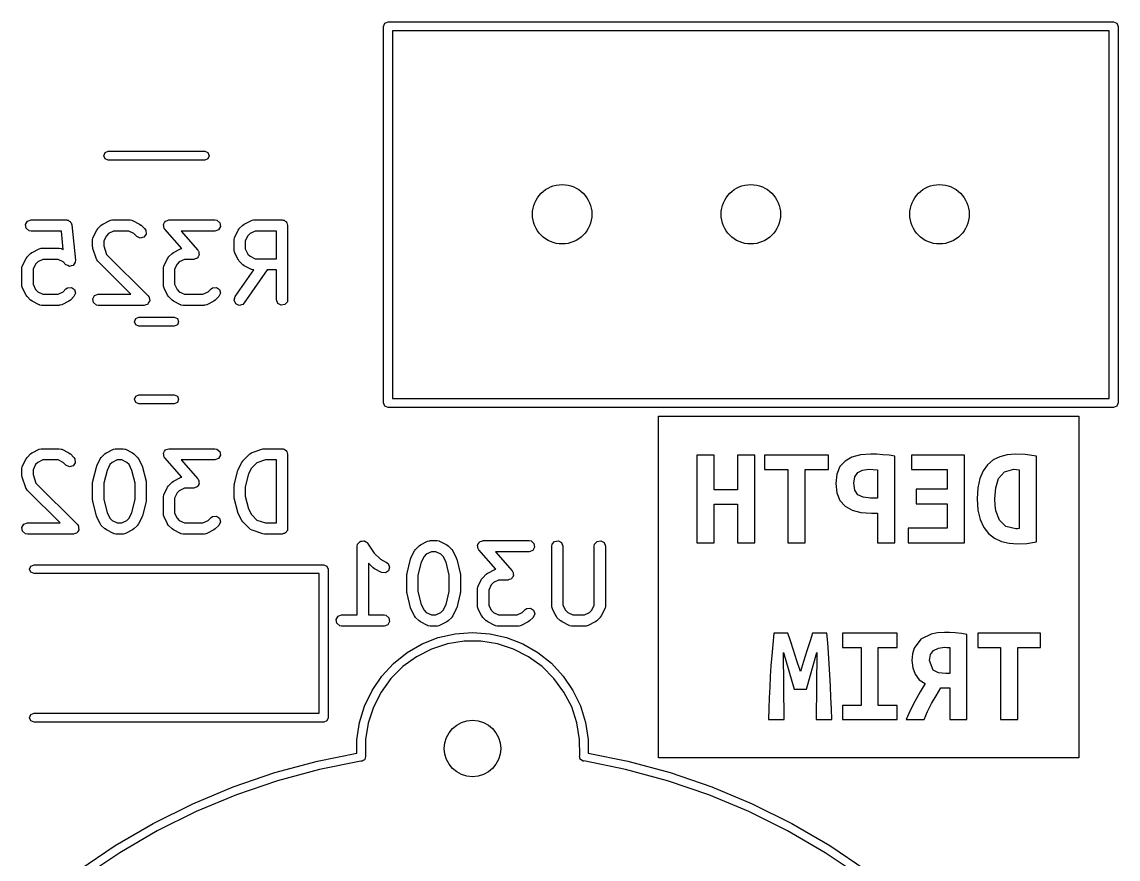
# Model space of a CAD drawing. Extents: x 109 to 192, y -153 to -42.
# Drawn here: x 156.24 to 171, y -104 to -92.72 of the extents above; entities that cross this region are included whole.
import ezdxf

# ---------------------------------------------------------------- set-up
doc = ezdxf.new("R2010")
doc.units = 0
doc.layers.add('BLACK', color=7, linetype='CONTINUOUS')

msp = doc.modelspace()

# ---------------------------------------------------------------- linework, layer by layer
at = {"layer": 'BLACK', "linetype": 'CONTINUOUS'}
for p, q in [((161.108, -92.783), (161.126, -92.7406)), ((161.108, -97.853), (161.108, -92.783)), ((161.126, -92.7406), (161.168, -92.723)), ((161.168, -92.723), (170.938, -92.723)), ((170.938, -92.723), (170.98, -92.7406)), ((170.98, -92.7406), (170.998, -92.783)), ((170.998, -92.783), (170.998, -97.853)), ((161.228, -92.843), (161.228, -97.793)), ((170.878, -92.843), (161.228, -92.843)), ((170.878, -97.793), (170.878, -92.843)), ((157.342, -94.524), (157.36, -94.4816)), ((157.36, -94.5664), (157.342, -94.524)), ((157.36, -94.4816), (157.402, -94.464)), ((157.402, -94.584), (157.36, -94.5664)), ((157.402, -94.464), (158.702, -94.464)), ((158.702, -94.584), (157.402, -94.584)), ((158.702, -94.464), (158.744, -94.4816)), ((158.744, -94.5664), (158.702, -94.584)), ((158.744, -94.4816), (158.762, -94.524)), ((158.762, -94.524), (158.744, -94.5664)), ((156.288, -95.4514), (156.313, -95.4069)), ((156.297, -95.5019), (156.288, -95.4514)), ((156.313, -95.4069), (156.362, -95.3894)), ((156.362, -95.3894), (156.838, -95.3894)), ((156.838, -95.3894), (156.842, -95.3901)), ((156.842, -95.3901), (156.843, -95.3896)), ((156.843, -95.3896), (156.846, -95.3909)), ((156.846, -95.3909), (156.863, -95.3939)), ((156.863, -95.3939), (156.876, -95.4041)), ((156.876, -95.4041), (156.89, -95.4107)), ((156.89, -95.4107), (156.895, -95.4201)), ((156.895, -95.4201), (156.903, -95.4269)), ((156.903, -95.4269), (156.905, -95.4426)), ((156.905, -95.4426), (156.912, -95.4569)), ((156.912, -95.4569), (156.96, -95.9331)), ((157.261, -95.5066), (157.308, -95.459)), ((157.308, -95.459), (157.327, -95.4461)), ((157.327, -95.4461), (157.328, -95.4449)), ((157.328, -95.4449), (157.423, -95.3973)), ((157.423, -95.3973), (157.448, -95.3899)), ((157.448, -95.3899), (157.453, -95.3909)), ((157.453, -95.3909), (157.457, -95.3894)), ((157.457, -95.3894), (157.695, -95.3894)), ((157.695, -95.3894), (157.721, -95.3939)), ((157.721, -95.3939), (157.724, -95.3968)), ((157.724, -95.3968), (157.728, -95.3973)), ((157.728, -95.3973), (157.824, -95.4449)), ((157.824, -95.4449), (157.842, -95.4583)), ((157.842, -95.4583), (157.843, -95.459)), ((157.843, -95.459), (157.891, -95.5066)), ((158.145, -95.4514), (158.148, -95.4462)), ((158.148, -95.4713), (158.145, -95.4514)), ((158.148, -95.4402), (158.16, -95.4244)), ((158.148, -95.4462), (158.148, -95.4402)), ((158.149, -95.4915), (158.148, -95.4713)), ((158.16, -95.4244), (158.17, -95.4069)), ((158.17, -95.4069), (158.176, -95.4049)), ((158.176, -95.4049), (158.18, -95.4002)), ((158.18, -95.4002), (158.2, -95.3963)), ((158.2, -95.3963), (158.219, -95.3894)), ((158.219, -95.3894), (158.838, -95.3894)), ((158.838, -95.3894), (158.863, -95.3939)), ((158.863, -95.3939), (158.903, -95.4269)), ((158.912, -95.4774), (158.886, -95.5218)), ((158.903, -95.4269), (158.912, -95.4774)), ((159.166, -95.5066), (159.213, -95.459)), ((159.213, -95.459), (159.232, -95.4461)), ((159.232, -95.4461), (159.233, -95.4449)), ((159.233, -95.4449), (159.328, -95.3973)), ((159.328, -95.3973), (159.353, -95.3899)), ((159.353, -95.3899), (159.357, -95.3909)), ((159.357, -95.3909), (159.362, -95.3894)), ((159.362, -95.3894), (159.742, -95.3894)), ((159.742, -95.3894), (159.752, -95.3911)), ((159.752, -95.3911), (159.755, -95.3905)), ((159.755, -95.3905), (159.758, -95.3922)), ((159.758, -95.3922), (159.768, -95.3939)), ((159.768, -95.3939), (159.783, -95.4064)), ((159.783, -95.4064), (159.8, -95.4162)), ((159.8, -95.4162), (159.802, -95.4225)), ((159.802, -95.4225), (159.807, -95.4269)), ((159.807, -95.4269), (159.811, -95.4461)), ((159.811, -95.4461), (159.817, -95.4644)), ((159.817, -95.4644), (159.817, -96.4644)), ((156.336, -95.5349), (156.297, -95.5019)), ((156.362, -95.5394), (156.336, -95.5349)), ((156.77, -95.5394), (156.362, -95.5394)), ((156.795, -95.7876), (156.77, -95.5394)), ((157.191, -95.6549), (157.196, -95.6292)), ((157.196, -95.6292), (157.199, -95.6258)), ((157.199, -95.6213), (157.247, -95.5261)), ((157.199, -95.6258), (157.199, -95.6213)), ((157.247, -95.5261), (157.26, -95.5081)), ((157.26, -95.5081), (157.261, -95.5066)), ((157.376, -95.604), (157.341, -95.6726)), ((157.406, -95.5736), (157.376, -95.604)), ((157.474, -95.5394), (157.406, -95.5736)), ((157.677, -95.5394), (157.474, -95.5394)), ((157.746, -95.5736), (157.677, -95.5394)), ((157.785, -95.6127), (157.746, -95.5736)), ((157.831, -95.6343), (157.785, -95.6127)), ((157.881, -95.6211), (157.831, -95.6343)), ((157.91, -95.579), (157.881, -95.6211)), ((157.891, -95.5066), (157.906, -95.5279)), ((157.906, -95.5279), (157.91, -95.579)), ((158.153, -95.4988), (158.149, -95.4915)), ((158.154, -95.5019), (158.153, -95.4988)), ((158.156, -95.5041), (158.154, -95.5019)), ((158.162, -95.5138), (158.156, -95.5041)), ((158.39, -95.774), (158.162, -95.5138)), ((158.838, -95.5394), (158.384, -95.5394)), ((158.384, -95.5394), (158.608, -95.7959)), ((158.886, -95.5218), (158.838, -95.5394)), ((159.096, -95.6549), (159.101, -95.6292)), ((159.101, -95.6292), (159.103, -95.6258)), ((159.103, -95.6258), (159.104, -95.6213)), ((159.104, -95.6213), (159.152, -95.5261)), ((159.152, -95.5261), (159.165, -95.5081)), ((159.165, -95.5081), (159.166, -95.5066)), ((159.28, -95.604), (159.246, -95.6726)), ((159.311, -95.5736), (159.28, -95.604)), ((159.379, -95.5394), (159.311, -95.5736)), ((159.667, -95.5394), (159.379, -95.5394)), ((159.667, -95.9132), (159.667, -95.5394)), ((156.376, -95.8259), (156.471, -95.7783)), ((156.471, -95.7783), (156.496, -95.7708)), ((156.496, -95.7708), (156.5, -95.7719)), ((156.5, -95.7719), (156.504, -95.7703)), ((156.504, -95.7703), (156.742, -95.7703)), ((156.742, -95.7703), (156.768, -95.7749)), ((156.768, -95.7749), (156.772, -95.7777)), ((156.772, -95.7777), (156.776, -95.7783)), ((156.776, -95.7783), (156.795, -95.7876)), ((157.191, -95.7501), (157.191, -95.6549)), ((157.192, -95.7516), (157.191, -95.7501)), ((157.195, -95.7738), (157.192, -95.7516)), ((157.243, -95.9167), (157.195, -95.7738)), ((157.341, -95.6726), (157.341, -95.7379)), ((157.341, -95.7379), (157.379, -95.8524)), ((158.28, -95.8259), (158.376, -95.7783)), ((158.376, -95.7783), (158.39, -95.774)), ((159.096, -95.7977), (159.096, -95.6549)), ((159.246, -95.6726), (159.246, -95.78)), ((159.246, -95.78), (159.28, -95.8485)), ((156.247, -96.0023), (156.294, -95.907)), ((156.294, -95.907), (156.308, -95.889)), ((156.308, -95.8875), (156.356, -95.8399)), ((156.308, -95.889), (156.308, -95.8875)), ((156.356, -95.8399), (156.374, -95.8271)), ((156.374, -95.8271), (156.376, -95.8259)), ((156.522, -95.9203), (156.454, -95.9546)), ((156.725, -95.9203), (156.522, -95.9203)), ((156.793, -95.9546), (156.725, -95.9203)), ((156.96, -95.9331), (156.958, -95.9591)), ((157.246, -95.9202), (157.243, -95.9167)), ((157.246, -95.9246), (157.246, -95.9202)), ((157.261, -95.946), (157.246, -95.9246)), ((157.379, -95.8524), (157.938, -96.4113)), ((158.152, -96.0023), (158.199, -95.907)), ((158.199, -95.907), (158.213, -95.889)), ((158.213, -95.8875), (158.261, -95.8399)), ((158.213, -95.889), (158.213, -95.8875)), ((158.261, -95.8399), (158.279, -95.8271)), ((158.279, -95.8271), (158.28, -95.8259)), ((158.427, -95.9203), (158.358, -95.9546)), ((158.552, -95.9203), (158.427, -95.9203)), ((158.571, -95.9134), (158.552, -95.9203)), ((158.591, -95.9095), (158.571, -95.9134)), ((158.595, -95.9048), (158.591, -95.9095)), ((158.6, -95.9028), (158.595, -95.9048)), ((158.61, -95.8853), (158.6, -95.9028)), ((158.608, -95.7959), (158.614, -95.8056)), ((158.623, -95.8695), (158.61, -95.8853)), ((158.614, -95.8056), (158.617, -95.8078)), ((158.617, -95.8078), (158.617, -95.8109)), ((158.617, -95.8109), (158.622, -95.8182)), ((158.622, -95.8182), (158.622, -95.8384)), ((158.622, -95.8384), (158.626, -95.8584)), ((158.626, -95.8584), (158.623, -95.8635)), ((158.623, -95.8635), (158.623, -95.8695)), ((159.098, -95.8019), (159.096, -95.7977)), ((159.097, -95.8063), (159.098, -95.8019)), ((159.104, -95.8313), (159.097, -95.8063)), ((159.152, -95.9265), (159.104, -95.8313)), ((159.153, -95.9276), (159.152, -95.9265)), ((159.166, -95.946), (159.153, -95.9276)), ((159.28, -95.8485), (159.311, -95.8789)), ((159.311, -95.8789), (159.379, -95.9132)), ((159.379, -95.9132), (159.667, -95.9132)), ((156.239, -96.0358), (156.243, -96.0102)), ((156.239, -96.2739), (156.239, -96.0358)), ((156.243, -96.0102), (156.246, -96.0067)), ((156.246, -96.0067), (156.247, -96.0023)), ((156.423, -95.985), (156.389, -96.0535)), ((156.389, -96.0535), (156.389, -96.2562)), ((156.454, -95.9546), (156.423, -95.985)), ((156.832, -95.9936), (156.793, -95.9546)), ((156.833, -95.9938), (156.832, -95.9936)), ((156.833, -95.9943), (156.833, -95.9938)), ((156.856, -96.0046), (156.833, -95.9943)), ((156.879, -96.0153), (156.856, -96.0046)), ((156.88, -96.0154), (156.879, -96.0152)), ((156.879, -96.0152), (156.879, -96.0153)), ((156.904, -96.0085), (156.88, -96.0154)), ((156.928, -96.002), (156.904, -96.0085)), ((156.929, -96.0016), (156.928, -96.002)), ((156.943, -95.9806), (156.929, -96.0015)), ((156.929, -96.0015), (156.929, -96.0016)), ((156.958, -95.96), (156.943, -95.9806)), ((156.958, -95.9591), (156.958, -95.9595)), ((156.958, -95.9595), (156.958, -95.96)), ((157.704, -96.3894), (157.261, -95.946)), ((158.144, -96.0358), (158.148, -96.0102)), ((158.144, -96.2739), (158.144, -96.0358)), ((158.148, -96.0102), (158.151, -96.0067)), ((158.151, -96.0067), (158.152, -96.0023)), ((158.328, -95.985), (158.294, -96.0535)), ((158.294, -96.0535), (158.294, -96.2562)), ((158.358, -95.9546), (158.328, -95.985)), ((159.11, -96.4214), (159.36, -96.063)), ((159.213, -95.9936), (159.166, -95.946)), ((159.215, -95.9943), (159.213, -95.9936)), ((159.233, -96.0077), (159.215, -95.9943)), ((159.543, -96.0632), (159.232, -96.5074)), ((159.328, -96.0553), (159.233, -96.0077)), ((159.332, -96.0558), (159.328, -96.0553)), ((159.336, -96.0587), (159.332, -96.0558)), ((159.36, -96.063), (159.336, -96.0587)), ((159.667, -96.0632), (159.543, -96.0632)), ((159.667, -96.4644), (159.667, -96.0632)), ((156.24, -96.2781), (156.239, -96.2739)), ((156.239, -96.2825), (156.24, -96.2781)), ((156.247, -96.3074), (156.239, -96.2825)), ((156.294, -96.4027), (156.247, -96.3074)), ((156.389, -96.2562), (156.423, -96.3247)), ((156.423, -96.3247), (156.454, -96.3551)), ((156.454, -96.3551), (156.522, -96.3894)), ((156.725, -96.3894), (156.793, -96.3551)), ((156.793, -96.3551), (156.832, -96.3161)), ((156.832, -96.3161), (156.854, -96.3012)), ((156.854, -96.3012), (156.905, -96.2967)), ((156.905, -96.2967), (156.947, -96.3261)), ((156.96, -96.3757), (156.938, -96.4222)), ((156.947, -96.3261), (156.96, -96.3757)), ((158.145, -96.2781), (158.144, -96.2739)), ((158.144, -96.2825), (158.145, -96.2781)), ((158.152, -96.3074), (158.144, -96.2825)), ((158.199, -96.4027), (158.152, -96.3074)), ((158.294, -96.2562), (158.328, -96.3247)), ((158.328, -96.3247), (158.358, -96.3551)), ((158.358, -96.3551), (158.427, -96.3894)), ((158.677, -96.3894), (158.746, -96.3551)), ((158.746, -96.3551), (158.785, -96.3161)), ((158.785, -96.3161), (158.806, -96.3012)), ((158.806, -96.3012), (158.857, -96.2967)), ((158.857, -96.2967), (158.899, -96.3261)), ((158.912, -96.3757), (158.891, -96.4222)), ((158.899, -96.3261), (158.912, -96.3757)), ((156.296, -96.4038), (156.294, -96.4027)), ((156.308, -96.4222), (156.296, -96.4038)), ((156.356, -96.4698), (156.308, -96.4222)), ((156.358, -96.4705), (156.356, -96.4698)), ((156.376, -96.4838), (156.358, -96.4705)), ((156.471, -96.5315), (156.376, -96.4838)), ((156.522, -96.3894), (156.725, -96.3894)), ((156.871, -96.4838), (156.776, -96.5315)), ((156.872, -96.4827), (156.871, -96.4838)), ((156.891, -96.4698), (156.872, -96.4827)), ((156.938, -96.4222), (156.891, -96.4698)), ((157.192, -96.4514), (157.218, -96.4069)), ((157.201, -96.5019), (157.192, -96.4514)), ((157.241, -96.5349), (157.201, -96.5019)), ((157.218, -96.4069), (157.266, -96.3894)), ((157.266, -96.3894), (157.704, -96.3894)), ((157.93, -96.523), (157.928, -96.5258)), ((157.934, -96.5218), (157.93, -96.523)), ((157.945, -96.5023), (157.934, -96.5218)), ((157.938, -96.4113), (157.948, -96.4248)), ((157.958, -96.4838), (157.945, -96.5023)), ((157.948, -96.4248), (157.95, -96.4269)), ((157.95, -96.4269), (157.951, -96.4289)), ((157.951, -96.4289), (157.953, -96.4327)), ((157.953, -96.4327), (157.955, -96.4552)), ((157.955, -96.4552), (157.959, -96.4774)), ((157.959, -96.4774), (157.957, -96.4804)), ((157.957, -96.4804), (157.958, -96.4838)), ((158.2, -96.4038), (158.199, -96.4027)), ((158.213, -96.4222), (158.2, -96.4038)), ((158.261, -96.4698), (158.213, -96.4222)), ((158.262, -96.4705), (158.261, -96.4698)), ((158.28, -96.4838), (158.262, -96.4705)), ((158.376, -96.5315), (158.28, -96.4838)), ((158.427, -96.3894), (158.677, -96.3894)), ((158.824, -96.4838), (158.728, -96.5315)), ((158.825, -96.4827), (158.824, -96.4838)), ((158.843, -96.4698), (158.825, -96.4827)), ((158.891, -96.4222), (158.843, -96.4698)), ((159.096, -96.4709), (159.11, -96.4214)), ((159.118, -96.5174), (159.096, -96.4709)), ((159.165, -96.5391), (159.118, -96.5174)), ((159.232, -96.5074), (159.214, -96.5258)), ((159.685, -96.5126), (159.667, -96.4644)), ((159.729, -96.5382), (159.685, -96.5126)), ((159.813, -96.49), (159.78, -96.5293)), ((159.817, -96.4644), (159.813, -96.49)), ((156.475, -96.532), (156.471, -96.5315)), ((156.479, -96.5349), (156.475, -96.532)), ((156.504, -96.5394), (156.479, -96.5349)), ((156.742, -96.5394), (156.504, -96.5394)), ((156.747, -96.5378), (156.742, -96.5394)), ((156.751, -96.5389), (156.747, -96.5378)), ((156.776, -96.5315), (156.751, -96.5389)), ((157.266, -96.5394), (157.241, -96.5349)), ((157.885, -96.5394), (157.266, -96.5394)), ((157.907, -96.5317), (157.885, -96.5394)), ((157.928, -96.5258), (157.907, -96.5317)), ((158.38, -96.532), (158.376, -96.5315)), ((158.383, -96.5349), (158.38, -96.532)), ((158.409, -96.5394), (158.383, -96.5349)), ((158.695, -96.5394), (158.409, -96.5394)), ((158.699, -96.5378), (158.695, -96.5394)), ((158.703, -96.5389), (158.699, -96.5378)), ((158.728, -96.5315), (158.703, -96.5389)), ((159.214, -96.5258), (159.165, -96.5391)), ((159.78, -96.5293), (159.729, -96.5382)), ((157.755, -96.7595), (157.772, -96.7171)), ((157.772, -96.8019), (157.755, -96.7595)), ((157.772, -96.7171), (157.815, -96.6995)), ((157.815, -96.8195), (157.772, -96.8019)), ((157.815, -96.6995), (158.289, -96.6995)), ((158.289, -96.6995), (158.332, -96.7171)), ((158.332, -96.8019), (158.289, -96.8195)), ((158.332, -96.7171), (158.349, -96.7595)), ((158.349, -96.7595), (158.332, -96.8019)), ((158.289, -96.8195), (157.815, -96.8195)), ((157.755, -97.8045), (157.772, -97.7621)), ((157.772, -97.8469), (157.755, -97.8045)), ((157.772, -97.7621), (157.815, -97.7445)), ((157.815, -97.8645), (157.772, -97.8469)), ((157.815, -97.7445), (158.289, -97.7445)), ((158.289, -97.7445), (158.332, -97.7621)), ((158.332, -97.8469), (158.289, -97.8645)), ((158.332, -97.7621), (158.349, -97.8045)), ((158.349, -97.8045), (158.332, -97.8469)), ((161.228, -97.793), (170.878, -97.793)), ((158.289, -97.8645), (157.815, -97.8645)), ((161.126, -97.8954), (161.108, -97.853)), ((161.168, -97.913), (161.126, -97.8954)), ((170.938, -97.913), (161.168, -97.913)), ((170.98, -97.8954), (170.938, -97.913)), ((170.998, -97.853), (170.98, -97.8954)), ((164.812, -98.0305), (170.468, -98.0305)), ((164.812, -102.63), (164.812, -98.0305)), ((170.468, -98.0305), (170.468, -102.63)), ((156.294, -98.6061), (156.308, -98.5881)), ((156.308, -98.5866), (156.356, -98.539)), ((156.308, -98.5881), (156.308, -98.5866)), ((156.356, -98.539), (156.374, -98.5261)), ((156.374, -98.5261), (156.376, -98.5249)), ((156.376, -98.5249), (156.471, -98.4773)), ((156.471, -98.4773), (156.496, -98.4699)), ((156.496, -98.4699), (156.5, -98.4709)), ((156.5, -98.4709), (156.504, -98.4694)), ((156.504, -98.4694), (156.742, -98.4694)), ((156.742, -98.4694), (156.768, -98.4739)), ((156.768, -98.4739), (156.772, -98.4768)), ((156.772, -98.4768), (156.776, -98.4773)), ((156.776, -98.4773), (156.871, -98.5249)), ((156.871, -98.5249), (156.889, -98.5383)), ((156.889, -98.5383), (156.891, -98.539)), ((156.891, -98.539), (156.938, -98.5866)), ((156.938, -98.5866), (156.953, -98.6079)), ((157.294, -98.6061), (157.308, -98.5881)), ((157.308, -98.5866), (157.356, -98.539)), ((157.308, -98.5881), (157.308, -98.5866)), ((157.356, -98.539), (157.374, -98.5261)), ((157.374, -98.5261), (157.376, -98.5249)), ((157.376, -98.5249), (157.471, -98.4773)), ((157.471, -98.4773), (157.496, -98.4699)), ((157.496, -98.4699), (157.5, -98.4709)), ((157.5, -98.4709), (157.504, -98.4694)), ((157.504, -98.4694), (157.6, -98.4694)), ((157.6, -98.4694), (157.625, -98.4739)), ((157.625, -98.4739), (157.629, -98.4768)), ((157.629, -98.4768), (157.633, -98.4773)), ((157.633, -98.4773), (157.728, -98.5249)), ((157.728, -98.5249), (157.746, -98.5383)), ((157.746, -98.5383), (157.748, -98.539)), ((157.748, -98.539), (157.796, -98.5866)), ((157.796, -98.5866), (157.808, -98.605)), ((158.145, -98.5314), (158.148, -98.5262)), ((158.148, -98.5513), (158.145, -98.5314)), ((158.148, -98.5202), (158.16, -98.5044)), ((158.148, -98.5262), (158.148, -98.5202)), ((158.149, -98.5715), (158.148, -98.5513)), ((158.153, -98.5788), (158.149, -98.5715)), ((158.154, -98.5819), (158.153, -98.5788)), ((158.156, -98.5841), (158.154, -98.5819)), ((158.162, -98.5938), (158.156, -98.5841)), ((158.16, -98.5044), (158.17, -98.4869)), ((158.17, -98.4869), (158.176, -98.4849)), ((158.176, -98.4849), (158.18, -98.4802)), ((158.18, -98.4802), (158.2, -98.4763)), ((158.2, -98.4763), (158.219, -98.4694)), ((158.219, -98.4694), (158.838, -98.4694)), ((158.838, -98.4694), (158.863, -98.4739)), ((158.863, -98.4739), (158.903, -98.5069)), ((158.912, -98.5574), (158.886, -98.6018)), ((158.903, -98.5069), (158.912, -98.5574)), ((159.213, -98.6342), (159.308, -98.539)), ((159.308, -98.539), (159.33, -98.524)), ((159.33, -98.524), (159.334, -98.5236)), ((159.334, -98.5236), (159.338, -98.5208)), ((159.338, -98.5208), (159.481, -98.4732)), ((159.481, -98.4732), (159.503, -98.4699)), ((159.503, -98.4699), (159.504, -98.4694)), ((159.504, -98.4694), (159.742, -98.4694)), ((159.742, -98.4694), (159.752, -98.4711)), ((159.752, -98.4711), (159.755, -98.4705)), ((159.755, -98.4705), (159.758, -98.4722)), ((159.758, -98.4722), (159.768, -98.4739)), ((159.768, -98.4739), (159.783, -98.4864)), ((159.783, -98.4864), (159.8, -98.4962)), ((159.8, -98.4962), (159.802, -98.5025)), ((159.802, -98.5025), (159.807, -98.5069)), ((159.807, -98.5069), (159.811, -98.5261)), ((159.811, -98.5261), (159.817, -98.5444)), ((159.817, -98.5444), (159.817, -99.5444)), ((165.325, -98.5564), (165.325, -99.7356)), ((165.559, -98.5564), (165.325, -98.5564)), ((165.559, -99.0213), (165.559, -98.5564)), ((166.106, -98.5564), (165.872, -98.5564)), ((165.872, -98.5564), (165.872, -99.0213)), ((166.106, -99.7356), (166.106, -98.5564)), ((167.097, -98.5564), (166.239, -98.5564)), ((166.239, -98.5564), (166.239, -98.7508)), ((167.097, -98.7508), (167.097, -98.5564)), ((167.415, -98.5842), (167.322, -98.6355)), ((167.531, -98.5534), (167.415, -98.5842)), ((167.67, -98.5431), (167.531, -98.5534)), ((167.744, -98.545), (167.67, -98.5431)), ((167.83, -98.5498), (167.744, -98.545)), ((167.917, -98.5583), (167.83, -98.5498)), ((167.994, -98.5717), (167.917, -98.5583)), ((167.994, -99.7356), (167.994, -98.5717)), ((168.929, -98.5564), (168.215, -98.5564)), ((168.215, -98.5564), (168.215, -98.7508)), ((168.929, -99.7356), (168.929, -98.5564)), ((169.405, -98.5774), (169.316, -98.6215)), ((169.506, -98.5517), (169.405, -98.5774)), ((169.617, -98.5431), (169.506, -98.5517)), ((169.748, -98.5488), (169.617, -98.5431)), ((169.899, -98.5717), (169.748, -98.5488)), ((169.899, -99.7223), (169.899, -98.5717)), ((156.239, -98.7349), (156.243, -98.7092)), ((156.239, -98.8301), (156.239, -98.7349)), ((156.243, -98.7092), (156.246, -98.7058)), ((156.246, -98.7058), (156.247, -98.7013)), ((156.247, -98.7013), (156.294, -98.6061)), ((156.423, -98.684), (156.389, -98.7526)), ((156.454, -98.6536), (156.423, -98.684)), ((156.522, -98.6194), (156.454, -98.6536)), ((156.725, -98.6194), (156.522, -98.6194)), ((156.793, -98.6536), (156.725, -98.6194)), ((156.832, -98.6927), (156.793, -98.6536)), ((156.879, -98.7143), (156.832, -98.6927)), ((156.928, -98.7011), (156.879, -98.7143)), ((156.958, -98.659), (156.928, -98.7011)), ((156.953, -98.6079), (156.958, -98.659)), ((157.194, -98.9071), (157.241, -98.7167)), ((157.241, -98.7167), (157.246, -98.7048)), ((157.246, -98.7048), (157.247, -98.7013)), ((157.247, -98.7013), (157.294, -98.6061)), ((157.423, -98.684), (157.385, -98.761)), ((157.454, -98.6536), (157.423, -98.684)), ((157.522, -98.6194), (157.454, -98.6536)), ((157.582, -98.6194), (157.522, -98.6194)), ((157.65, -98.6536), (157.582, -98.6194)), ((157.681, -98.684), (157.65, -98.6536)), ((157.719, -98.761), (157.681, -98.684)), ((157.808, -98.605), (157.81, -98.6061)), ((157.81, -98.6061), (157.857, -98.7013)), ((157.857, -98.7013), (157.861, -98.7137)), ((157.861, -98.7137), (157.863, -98.7167)), ((157.863, -98.7167), (157.91, -98.9071)), ((158.39, -98.854), (158.162, -98.5938)), ((158.838, -98.6194), (158.384, -98.6194)), ((158.384, -98.6194), (158.608, -98.8759)), ((158.886, -98.6018), (158.838, -98.6194)), ((159.152, -98.7489), (159.199, -98.6537)), ((159.199, -98.6537), (159.213, -98.6357)), ((159.213, -98.6357), (159.213, -98.6342)), ((159.328, -98.7317), (159.289, -98.8087)), ((159.402, -98.6576), (159.328, -98.7317)), ((159.517, -98.6194), (159.402, -98.6576)), ((159.667, -98.6194), (159.517, -98.6194)), ((159.667, -99.4694), (159.667, -98.6194)), ((167.253, -98.7101), (167.211, -98.8108)), ((167.322, -98.6355), (167.253, -98.7101)), ((169.242, -98.685), (169.182, -98.7684)), ((169.316, -98.6215), (169.242, -98.685)), ((156.239, -98.8316), (156.239, -98.8301)), ((156.243, -98.8538), (156.239, -98.8316)), ((156.29, -98.9967), (156.243, -98.8538)), ((156.389, -98.7526), (156.389, -98.8179)), ((156.389, -98.8179), (156.427, -98.9324)), ((157.385, -98.761), (157.341, -98.9346)), ((157.763, -98.9346), (157.719, -98.761)), ((158.28, -98.9059), (158.376, -98.8583)), ((158.376, -98.8583), (158.39, -98.854)), ((158.608, -98.8759), (158.614, -98.8856)), ((159.098, -98.9548), (159.146, -98.7643)), ((159.146, -98.7643), (159.151, -98.7525)), ((159.151, -98.7525), (159.152, -98.7489)), ((159.289, -98.8087), (159.246, -98.9822)), ((166.239, -98.7508), (166.55, -98.7508)), ((166.55, -98.7508), (166.55, -99.7356)), ((166.786, -99.7356), (166.786, -98.7508)), ((166.786, -98.7508), (167.097, -98.7508)), ((167.211, -98.8108), (167.198, -98.9374)), ((167.438, -98.9355), (167.452, -98.8477)), ((167.452, -98.8477), (167.494, -98.7898)), ((167.494, -98.7898), (167.559, -98.7577)), ((167.559, -98.7577), (167.643, -98.7469)), ((167.643, -98.7469), (167.702, -98.7479)), ((167.702, -98.7479), (167.76, -98.7527)), ((167.76, -98.7527), (167.76, -99.1337)), ((168.215, -98.7508), (168.695, -98.7508)), ((168.695, -98.7508), (168.695, -99.0155)), ((169.138, -98.8717), (169.11, -98.9967)), ((169.182, -98.7684), (169.138, -98.8717)), ((169.35, -98.9965), (169.39, -98.8689)), ((169.39, -98.8689), (169.468, -98.7803)), ((169.468, -98.7803), (169.596, -98.7469)), ((169.596, -98.7469), (169.63, -98.7479)), ((169.63, -98.7479), (169.665, -98.7527)), ((169.665, -98.7527), (169.665, -99.5451)), ((156.293, -99.0002), (156.29, -98.9967)), ((156.294, -99.0046), (156.293, -99.0002)), ((156.308, -99.026), (156.294, -99.0046)), ((156.752, -99.4694), (156.308, -99.026)), ((156.427, -98.9324), (156.986, -99.4913)), ((157.191, -98.9253), (157.194, -98.9106)), ((157.191, -99.1634), (157.191, -98.9253)), ((157.194, -98.9106), (157.194, -98.9071)), ((157.341, -98.9346), (157.341, -99.1542)), ((157.763, -99.1542), (157.763, -98.9346)), ((157.91, -98.9071), (157.912, -98.9221)), ((157.912, -98.9221), (157.913, -98.9253)), ((157.913, -98.9253), (157.913, -99.1634)), ((158.152, -99.0823), (158.199, -98.987)), ((158.199, -98.987), (158.213, -98.969)), ((158.213, -98.9675), (158.261, -98.9199)), ((158.213, -98.969), (158.213, -98.9675)), ((158.261, -98.9199), (158.279, -98.9071)), ((158.279, -98.9071), (158.28, -98.9059)), ((158.427, -99.0003), (158.358, -99.0346)), ((158.552, -99.0003), (158.427, -99.0003)), ((158.571, -98.9934), (158.552, -99.0003)), ((158.591, -98.9895), (158.571, -98.9934)), ((158.595, -98.9848), (158.591, -98.9895)), ((158.6, -98.9828), (158.595, -98.9848)), ((158.61, -98.9653), (158.6, -98.9828)), ((158.623, -98.9495), (158.61, -98.9653)), ((158.614, -98.8856), (158.617, -98.8878)), ((158.617, -98.8878), (158.617, -98.8909)), ((158.617, -98.8909), (158.622, -98.8982)), ((158.622, -98.8982), (158.622, -98.9184)), ((158.622, -98.9184), (158.626, -98.9384)), ((158.626, -98.9384), (158.623, -98.9435)), ((158.623, -98.9435), (158.623, -98.9495)), ((159.096, -98.973), (159.099, -98.9582)), ((159.096, -99.1158), (159.096, -98.973)), ((159.099, -98.9582), (159.098, -98.9548)), ((159.246, -98.9822), (159.246, -99.1066)), ((165.872, -99.0213), (165.559, -99.0213)), ((167.198, -98.9374), (167.212, -99.0654)), ((167.452, -99.0282), (167.438, -98.9355)), ((167.495, -99.0889), (167.452, -99.0282)), ((168.695, -99.0155), (168.278, -99.0155)), ((168.278, -99.0155), (168.278, -99.2099)), ((169.11, -98.9967), (169.101, -99.1451)), ((169.339, -99.1451), (169.35, -98.9965)), ((157.192, -99.1667), (157.191, -99.1634)), ((157.194, -99.1816), (157.192, -99.1667)), ((157.341, -99.1542), (157.385, -99.3277)), ((157.719, -99.3277), (157.763, -99.1542)), ((157.913, -99.1634), (157.91, -99.1782)), ((157.91, -99.1782), (157.91, -99.1816)), ((158.144, -99.1158), (158.148, -99.0902)), ((158.144, -99.3539), (158.144, -99.1158)), ((158.148, -99.0902), (158.151, -99.0867)), ((158.151, -99.0867), (158.152, -99.0823)), ((158.328, -99.065), (158.294, -99.1335)), ((158.294, -99.1335), (158.294, -99.3362)), ((158.358, -99.0346), (158.328, -99.065)), ((159.097, -99.1191), (159.096, -99.1158)), ((159.098, -99.134), (159.097, -99.1191)), ((159.146, -99.3245), (159.098, -99.134)), ((159.246, -99.1066), (159.289, -99.2801)), ((167.212, -99.0654), (167.253, -99.1673)), ((167.253, -99.1673), (167.322, -99.2432)), ((167.566, -99.1225), (167.495, -99.0889)), ((167.664, -99.1337), (167.566, -99.1225)), ((167.76, -99.1337), (167.664, -99.1337)), ((169.101, -99.1451), (169.111, -99.2968)), ((169.342, -99.2291), (169.339, -99.1451)), ((157.241, -99.3721), (157.194, -99.1816)), ((157.385, -99.3277), (157.423, -99.4047)), ((157.681, -99.4047), (157.719, -99.3277)), ((157.91, -99.1816), (157.863, -99.3721)), ((159.148, -99.3274), (159.146, -99.3245)), ((159.152, -99.3398), (159.148, -99.3274)), ((159.289, -99.2801), (159.328, -99.3571)), ((165.559, -99.7356), (165.559, -99.2156)), ((165.559, -99.2156), (165.872, -99.2156)), ((165.872, -99.2156), (165.872, -99.7356)), ((167.322, -99.2432), (167.417, -99.2956)), ((167.417, -99.2956), (167.535, -99.327)), ((167.535, -99.327), (167.676, -99.3375)), ((168.278, -99.2099), (168.695, -99.2099)), ((168.695, -99.2099), (168.695, -99.5413)), ((169.111, -99.2968), (169.142, -99.4242)), ((169.353, -99.3061), (169.342, -99.2291)), ((169.401, -99.4327), (169.353, -99.3061)), ((156.266, -99.4869), (156.314, -99.4694)), ((156.314, -99.4694), (156.752, -99.4694)), ((157.243, -99.375), (157.241, -99.3721)), ((157.247, -99.3874), (157.243, -99.375)), ((157.294, -99.4827), (157.247, -99.3874)), ((157.423, -99.4047), (157.454, -99.4351)), ((157.454, -99.4351), (157.522, -99.4694)), ((157.522, -99.4694), (157.582, -99.4694)), ((157.582, -99.4694), (157.65, -99.4351)), ((157.65, -99.4351), (157.681, -99.4047)), ((157.857, -99.3874), (157.81, -99.4827)), ((157.858, -99.3839), (157.857, -99.3874)), ((157.863, -99.3721), (157.858, -99.3839)), ((158.145, -99.3581), (158.144, -99.3539)), ((158.144, -99.3625), (158.145, -99.3581)), ((158.152, -99.3874), (158.144, -99.3625)), ((158.199, -99.4827), (158.152, -99.3874)), ((158.294, -99.3362), (158.328, -99.4047)), ((158.328, -99.4047), (158.358, -99.4351)), ((158.358, -99.4351), (158.427, -99.4694)), ((158.427, -99.4694), (158.677, -99.4694)), ((158.677, -99.4694), (158.746, -99.4351)), ((158.746, -99.4351), (158.785, -99.3961)), ((158.785, -99.3961), (158.806, -99.3812)), ((158.806, -99.3812), (158.857, -99.3767)), ((158.857, -99.3767), (158.899, -99.4061)), ((158.912, -99.4557), (158.891, -99.5022)), ((158.899, -99.4061), (158.912, -99.4557)), ((159.199, -99.4351), (159.152, -99.3398)), ((159.2, -99.4362), (159.199, -99.4351)), ((159.213, -99.4546), (159.2, -99.4362)), ((159.308, -99.5498), (159.213, -99.4546)), ((159.328, -99.3571), (159.402, -99.4312)), ((159.402, -99.4312), (159.517, -99.4694)), ((159.517, -99.4694), (159.667, -99.4694)), ((167.676, -99.3375), (167.76, -99.3375)), ((167.76, -99.3375), (167.76, -99.7356)), ((169.142, -99.4242), (169.191, -99.5287)), ((169.488, -99.5166), (169.401, -99.4327)), ((156.24, -99.5314), (156.266, -99.4869)), ((156.249, -99.5819), (156.24, -99.5314)), ((156.288, -99.6149), (156.249, -99.5819)), ((156.314, -99.6194), (156.288, -99.6149)), ((156.933, -99.6194), (156.314, -99.6194)), ((156.954, -99.6117), (156.933, -99.6194)), ((156.976, -99.6058), (156.954, -99.6117)), ((156.978, -99.603), (156.976, -99.6058)), ((156.981, -99.6018), (156.978, -99.603)), ((156.992, -99.5823), (156.981, -99.6018)), ((156.986, -99.4913), (156.995, -99.5048)), ((157.005, -99.5638), (156.992, -99.5823)), ((156.995, -99.5048), (156.998, -99.5069)), ((156.998, -99.5069), (156.998, -99.5089)), ((156.998, -99.5089), (157.001, -99.5127)), ((157.001, -99.5127), (157.003, -99.5352)), ((157.003, -99.5352), (157.007, -99.5574)), ((157.007, -99.5574), (157.005, -99.5604)), ((157.005, -99.5604), (157.005, -99.5638)), ((157.296, -99.4838), (157.294, -99.4827)), ((157.308, -99.5022), (157.296, -99.4838)), ((157.356, -99.5498), (157.308, -99.5022)), ((157.358, -99.5505), (157.356, -99.5498)), ((157.376, -99.5638), (157.358, -99.5505)), ((157.471, -99.6115), (157.376, -99.5638)), ((157.475, -99.612), (157.471, -99.6115)), ((157.479, -99.6149), (157.475, -99.612)), ((157.504, -99.6194), (157.479, -99.6149)), ((157.6, -99.6194), (157.504, -99.6194)), ((157.604, -99.6178), (157.6, -99.6194)), ((157.608, -99.6189), (157.604, -99.6178)), ((157.633, -99.6115), (157.608, -99.6189)), ((157.728, -99.5638), (157.633, -99.6115)), ((157.73, -99.5627), (157.728, -99.5638)), ((157.748, -99.5498), (157.73, -99.5627)), ((157.796, -99.5022), (157.748, -99.5498)), ((157.81, -99.4827), (157.796, -99.5007)), ((157.796, -99.5007), (157.796, -99.5022)), ((158.2, -99.4838), (158.199, -99.4827)), ((158.213, -99.5022), (158.2, -99.4838)), ((158.261, -99.5498), (158.213, -99.5022)), ((158.262, -99.5505), (158.261, -99.5498)), ((158.28, -99.5638), (158.262, -99.5505)), ((158.376, -99.6115), (158.28, -99.5638)), ((158.38, -99.612), (158.376, -99.6115)), ((158.383, -99.6149), (158.38, -99.612)), ((158.409, -99.6194), (158.383, -99.6149)), ((158.695, -99.6194), (158.409, -99.6194)), ((158.699, -99.6178), (158.695, -99.6194)), ((158.703, -99.6189), (158.699, -99.6178)), ((158.728, -99.6115), (158.703, -99.6189)), ((158.824, -99.5638), (158.728, -99.6115)), ((158.825, -99.5627), (158.824, -99.5638)), ((158.843, -99.5498), (158.825, -99.5627)), ((158.891, -99.5022), (158.843, -99.5498)), ((159.313, -99.5517), (159.308, -99.5498)), ((159.315, -99.5555), (159.313, -99.5517)), ((159.338, -99.5679), (159.315, -99.5555)), ((159.481, -99.6155), (159.338, -99.5679)), ((159.482, -99.6155), (159.481, -99.6155)), ((159.504, -99.6194), (159.482, -99.6155)), ((159.742, -99.6194), (159.504, -99.6194)), ((159.761, -99.6127), (159.742, -99.6194)), ((159.78, -99.6093), (159.761, -99.6127)), ((159.784, -99.6041), (159.78, -99.6093)), ((159.791, -99.6018), (159.784, -99.6041)), ((159.8, -99.585), (159.791, -99.6018)), ((159.813, -99.57), (159.8, -99.585)), ((159.815, -99.5603), (159.813, -99.57)), ((159.816, -99.5574), (159.815, -99.5603)), ((159.817, -99.5444), (159.816, -99.5541)), ((159.816, -99.5541), (159.816, -99.5574)), ((168.695, -99.5413), (168.173, -99.5413)), ((168.173, -99.5413), (168.173, -99.7356)), ((169.191, -99.5287), (169.255, -99.6118)), ((169.255, -99.6118), (169.334, -99.6744)), ((169.623, -99.547), (169.488, -99.5166)), ((169.644, -99.547), (169.623, -99.547)), ((169.665, -99.5451), (169.644, -99.547)), ((160.755, -99.7824), (160.759, -99.7567)), ((160.759, -99.7567), (160.762, -99.7534)), ((160.762, -99.7534), (160.763, -99.7491)), ((160.763, -99.7491), (160.778, -99.7341)), ((160.778, -99.7341), (160.792, -99.7174)), ((160.792, -99.7174), (160.797, -99.7167)), ((160.797, -99.7167), (160.8, -99.7137)), ((160.8, -99.7137), (160.821, -99.7123)), ((160.821, -99.7123), (160.843, -99.7085)), ((160.843, -99.7085), (160.847, -99.7107)), ((160.847, -99.7107), (160.851, -99.7104)), ((160.851, -99.7104), (160.868, -99.7233)), ((160.868, -99.7233), (160.887, -99.7342)), ((160.887, -99.7342), (160.889, -99.7382)), ((160.889, -99.7382), (160.892, -99.7408)), ((160.892, -99.7408), (160.983, -99.8775)), ((161.586, -99.777), (161.605, -99.7641)), ((161.605, -99.7641), (161.606, -99.7629)), ((161.606, -99.7629), (161.701, -99.7153)), ((161.701, -99.7153), (161.726, -99.7079)), ((161.726, -99.7079), (161.73, -99.7089)), ((161.73, -99.7089), (161.735, -99.7074)), ((161.735, -99.7074), (161.83, -99.7074)), ((161.83, -99.7074), (161.855, -99.7119)), ((161.855, -99.7119), (161.859, -99.7148)), ((161.859, -99.7148), (161.863, -99.7153)), ((161.863, -99.7153), (161.959, -99.7629)), ((161.959, -99.7629), (161.977, -99.7763)), ((162.375, -99.7694), (162.378, -99.7642)), ((162.379, -99.7893), (162.375, -99.7694)), ((162.378, -99.7582), (162.391, -99.7424)), ((162.378, -99.7642), (162.378, -99.7582)), ((162.391, -99.7424), (162.401, -99.7249)), ((162.401, -99.7249), (162.406, -99.7229)), ((162.406, -99.7229), (162.41, -99.7182)), ((162.41, -99.7182), (162.43, -99.7143)), ((162.43, -99.7143), (162.449, -99.7074)), ((162.449, -99.7074), (163.068, -99.7074)), ((163.068, -99.7074), (163.094, -99.7119)), ((163.094, -99.7119), (163.133, -99.7449)), ((163.133, -99.7449), (163.142, -99.7954)), ((163.374, -99.7824), (163.378, -99.7567)), ((163.378, -99.7567), (163.411, -99.7174)), ((163.411, -99.7174), (163.462, -99.7085)), ((163.462, -99.7085), (163.506, -99.7342)), ((163.506, -99.7342), (163.524, -99.7824)), ((163.945, -99.7824), (163.95, -99.7567)), ((163.95, -99.7567), (163.983, -99.7174)), ((163.983, -99.7174), (164.033, -99.7085)), ((164.033, -99.7085), (164.078, -99.7342)), ((164.078, -99.7342), (164.095, -99.7824)), ((165.325, -99.7356), (165.559, -99.7356)), ((165.872, -99.7356), (166.106, -99.7356)), ((166.55, -99.7356), (166.786, -99.7356)), ((167.76, -99.7356), (167.994, -99.7356)), ((168.173, -99.7356), (168.929, -99.7356)), ((169.334, -99.6744), (169.427, -99.7175)), ((169.427, -99.7175), (169.533, -99.7425)), ((169.533, -99.7425), (169.648, -99.7509)), ((169.648, -99.7509), (169.77, -99.7442)), ((169.77, -99.7442), (169.899, -99.7223)), ((160.755, -100.707), (160.755, -99.7824)), ((160.983, -99.8775), (161.065, -99.9588)), ((161.477, -99.9393), (161.525, -99.8441)), ((161.525, -99.8441), (161.538, -99.8261)), ((161.538, -99.8261), (161.539, -99.8246)), ((161.539, -99.8246), (161.586, -99.777)), ((161.684, -99.8916), (161.653, -99.922)), ((161.752, -99.8574), (161.684, -99.8916)), ((161.812, -99.8574), (161.752, -99.8574)), ((161.881, -99.8916), (161.812, -99.8574)), ((161.911, -99.922), (161.881, -99.8916)), ((161.977, -99.7763), (161.978, -99.777)), ((161.978, -99.777), (162.026, -99.8246)), ((162.026, -99.8246), (162.039, -99.843)), ((162.039, -99.843), (162.04, -99.8441)), ((162.04, -99.8441), (162.087, -99.9393)), ((162.379, -99.8095), (162.379, -99.7893)), ((162.383, -99.8168), (162.379, -99.8095)), ((162.384, -99.8199), (162.383, -99.8168)), ((162.387, -99.8221), (162.384, -99.8199)), ((162.392, -99.8318), (162.387, -99.8221)), ((162.62, -100.092), (162.392, -99.8318)), ((163.068, -99.8574), (162.614, -99.8574)), ((162.614, -99.8574), (162.839, -100.114)), ((163.116, -99.8398), (163.068, -99.8574)), ((163.142, -99.7954), (163.116, -99.8398)), ((163.374, -100.592), (163.374, -99.7824)), ((163.524, -99.7824), (163.524, -100.574)), ((163.945, -100.574), (163.945, -99.7824)), ((164.095, -99.7824), (164.095, -100.592)), ((156.342, -100.092), (156.36, -100.05)), ((156.36, -100.05), (156.402, -100.032)), ((156.402, -100.032), (160.302, -100.032)), ((160.302, -100.032), (160.344, -100.05)), ((160.344, -100.05), (160.362, -100.092)), ((160.967, -100.074), (160.905, -100.011)), ((160.905, -100.011), (160.905, -100.707)), ((161.065, -99.9588), (161.149, -100.001)), ((161.149, -100.001), (161.17, -100.017)), ((161.17, -100.017), (161.19, -100.064)), ((161.19, -100.064), (161.176, -100.113)), ((161.424, -100.145), (161.471, -99.9547)), ((161.471, -99.9547), (161.477, -99.9428)), ((161.477, -99.9428), (161.477, -99.9393)), ((161.615, -99.999), (161.571, -100.173)), ((161.653, -99.922), (161.615, -99.999)), ((161.95, -99.999), (161.911, -99.922)), ((161.993, -100.173), (161.95, -99.999)), ((162.087, -99.9393), (162.091, -99.9517)), ((162.091, -99.9517), (162.093, -99.9547)), ((162.093, -99.9547), (162.141, -100.145)), ((156.36, -100.134), (156.342, -100.092)), ((156.402, -100.152), (156.36, -100.134)), ((160.242, -100.152), (156.402, -100.152)), ((160.242, -102.032), (160.242, -100.152)), ((160.362, -100.092), (160.362, -102.092)), ((160.969, -100.074), (160.967, -100.074)), ((160.987, -100.088), (160.969, -100.074)), ((161.082, -100.135), (160.987, -100.088)), ((161.133, -100.141), (161.082, -100.135)), ((161.176, -100.113), (161.133, -100.141)), ((161.421, -100.163), (161.424, -100.149)), ((161.421, -100.401), (161.421, -100.163)), ((161.424, -100.149), (161.424, -100.145)), ((161.571, -100.173), (161.571, -100.392)), ((161.993, -100.392), (161.993, -100.173)), ((162.141, -100.145), (162.142, -100.16)), ((162.142, -100.16), (162.143, -100.163)), ((162.143, -100.163), (162.143, -100.401)), ((162.429, -100.225), (162.443, -100.207)), ((162.443, -100.206), (162.491, -100.158)), ((162.443, -100.207), (162.443, -100.206)), ((162.491, -100.158), (162.509, -100.145)), ((162.509, -100.145), (162.511, -100.144)), ((162.511, -100.144), (162.606, -100.096)), ((162.606, -100.096), (162.62, -100.092)), ((162.841, -100.203), (162.83, -100.221)), ((162.839, -100.114), (162.844, -100.124)), ((162.853, -100.188), (162.841, -100.203)), ((162.844, -100.124), (162.847, -100.126)), ((162.847, -100.126), (162.848, -100.129)), ((162.848, -100.129), (162.852, -100.136)), ((162.852, -100.136), (162.853, -100.156)), ((162.853, -100.156), (162.856, -100.176)), ((162.856, -100.176), (162.853, -100.182)), ((162.853, -100.182), (162.853, -100.188)), ((162.374, -100.354), (162.378, -100.328)), ((162.374, -100.592), (162.374, -100.354)), ((162.378, -100.328), (162.381, -100.325)), ((162.381, -100.325), (162.382, -100.32)), ((162.382, -100.32), (162.429, -100.225)), ((162.558, -100.303), (162.524, -100.372)), ((162.589, -100.273), (162.558, -100.303)), ((162.657, -100.238), (162.589, -100.273)), ((162.782, -100.238), (162.657, -100.238)), ((162.801, -100.231), (162.782, -100.238)), ((162.821, -100.227), (162.801, -100.231)), ((162.825, -100.223), (162.821, -100.227)), ((162.83, -100.221), (162.825, -100.223)), ((161.423, -100.405), (161.421, -100.401)), ((161.424, -100.42), (161.423, -100.405)), ((161.471, -100.61), (161.424, -100.42)), ((161.571, -100.392), (161.615, -100.566)), ((161.95, -100.566), (161.993, -100.392)), ((162.141, -100.42), (162.093, -100.61)), ((162.143, -100.401), (162.14, -100.416)), ((162.14, -100.416), (162.141, -100.42)), ((162.524, -100.372), (162.524, -100.574)), ((161.473, -100.613), (161.471, -100.61)), ((161.477, -100.625), (161.473, -100.613)), ((161.525, -100.721), (161.477, -100.625)), ((161.615, -100.566), (161.653, -100.643)), ((161.653, -100.643), (161.684, -100.673)), ((161.881, -100.673), (161.911, -100.643)), ((161.911, -100.643), (161.95, -100.566)), ((162.087, -100.625), (162.04, -100.721)), ((162.088, -100.622), (162.087, -100.625)), ((162.093, -100.61), (162.088, -100.622)), ((162.375, -100.596), (162.374, -100.592)), ((162.374, -100.6), (162.375, -100.596)), ((162.382, -100.625), (162.374, -100.6)), ((162.429, -100.721), (162.382, -100.625)), ((162.524, -100.574), (162.558, -100.643)), ((162.558, -100.643), (162.589, -100.673)), ((162.976, -100.673), (163.015, -100.634)), ((163.015, -100.634), (163.036, -100.619)), ((163.036, -100.619), (163.087, -100.615)), ((163.087, -100.615), (163.129, -100.644)), ((163.129, -100.644), (163.143, -100.694)), ((163.375, -100.596), (163.374, -100.592)), ((163.374, -100.6), (163.375, -100.596)), ((163.382, -100.625), (163.374, -100.6)), ((163.429, -100.721), (163.382, -100.625)), ((163.524, -100.574), (163.558, -100.643)), ((163.558, -100.643), (163.589, -100.673)), ((163.881, -100.673), (163.911, -100.643)), ((163.911, -100.643), (163.945, -100.574)), ((164.087, -100.625), (164.04, -100.721)), ((164.088, -100.621), (164.087, -100.625)), ((164.091, -100.618), (164.088, -100.621)), ((164.095, -100.592), (164.091, -100.618)), ((160.47, -100.769), (160.496, -100.725)), ((160.479, -100.82), (160.47, -100.769)), ((160.496, -100.725), (160.544, -100.707)), ((160.544, -100.707), (160.755, -100.707)), ((160.905, -100.707), (161.116, -100.707)), ((161.116, -100.707), (161.141, -100.712)), ((161.141, -100.712), (161.18, -100.745)), ((161.189, -100.795), (161.164, -100.84)), ((161.18, -100.745), (161.189, -100.795)), ((161.526, -100.722), (161.525, -100.721)), ((161.539, -100.74), (161.526, -100.722)), ((161.586, -100.788), (161.539, -100.74)), ((161.588, -100.788), (161.586, -100.788)), ((161.606, -100.802), (161.588, -100.788)), ((161.701, -100.849), (161.606, -100.802)), ((161.684, -100.673), (161.752, -100.707)), ((161.752, -100.707), (161.812, -100.707)), ((161.812, -100.707), (161.881, -100.673)), ((161.959, -100.802), (161.863, -100.849)), ((161.96, -100.801), (161.959, -100.802)), ((161.978, -100.788), (161.96, -100.801)), ((162.026, -100.74), (161.978, -100.788)), ((162.04, -100.721), (162.026, -100.739)), ((162.026, -100.739), (162.026, -100.74)), ((162.431, -100.722), (162.429, -100.721)), ((162.443, -100.74), (162.431, -100.722)), ((162.491, -100.788), (162.443, -100.74)), ((162.493, -100.788), (162.491, -100.788)), ((162.511, -100.802), (162.493, -100.788)), ((162.606, -100.849), (162.511, -100.802)), ((162.589, -100.673), (162.657, -100.707)), ((162.657, -100.707), (162.907, -100.707)), ((162.907, -100.707), (162.976, -100.673)), ((163.054, -100.802), (162.959, -100.849)), ((163.055, -100.801), (163.054, -100.802)), ((163.073, -100.788), (163.055, -100.801)), ((163.121, -100.74), (163.073, -100.788)), ((163.143, -100.694), (163.121, -100.74)), ((163.431, -100.722), (163.429, -100.721)), ((163.443, -100.74), (163.431, -100.722)), ((163.491, -100.788), (163.443, -100.74)), ((163.493, -100.788), (163.491, -100.788)), ((163.511, -100.802), (163.493, -100.788)), ((163.606, -100.849), (163.511, -100.802)), ((163.589, -100.673), (163.657, -100.707)), ((163.657, -100.707), (163.812, -100.707)), ((163.812, -100.707), (163.881, -100.673)), ((163.959, -100.802), (163.863, -100.849)), ((163.96, -100.801), (163.959, -100.802)), ((163.978, -100.788), (163.96, -100.801)), ((164.026, -100.74), (163.978, -100.788)), ((164.04, -100.721), (164.026, -100.739)), ((164.026, -100.739), (164.026, -100.74)), ((160.518, -100.853), (160.479, -100.82)), ((160.544, -100.857), (160.518, -100.853)), ((161.116, -100.857), (160.544, -100.857)), ((161.164, -100.84), (161.116, -100.857)), ((161.705, -100.85), (161.701, -100.849)), ((161.709, -100.853), (161.705, -100.85)), ((161.735, -100.857), (161.709, -100.853)), ((161.83, -100.857), (161.735, -100.857)), ((161.834, -100.856), (161.83, -100.857)), ((161.838, -100.857), (161.834, -100.856)), ((161.863, -100.849), (161.838, -100.857)), ((162.072, -100.961), (162.305, -100.943)), ((162.305, -100.943), (162.538, -100.961)), ((162.61, -100.85), (162.606, -100.849)), ((162.614, -100.853), (162.61, -100.85)), ((162.639, -100.857), (162.614, -100.853)), ((162.925, -100.857), (162.639, -100.857)), ((162.929, -100.856), (162.925, -100.857)), ((162.934, -100.857), (162.929, -100.856)), ((162.959, -100.849), (162.934, -100.857)), ((163.61, -100.85), (163.606, -100.849)), ((163.614, -100.853), (163.61, -100.85)), ((163.639, -100.857), (163.614, -100.853)), ((163.83, -100.857), (163.639, -100.857)), ((163.834, -100.856), (163.83, -100.857)), ((163.838, -100.857), (163.834, -100.856)), ((163.863, -100.849), (163.838, -100.857)), ((168.567, -100.948), (168.482, -100.965)), ((168.662, -100.942), (168.567, -100.948)), ((168.727, -100.944), (168.662, -100.942)), ((168.806, -100.949), (168.727, -100.944)), ((168.888, -100.958), (168.806, -100.949)), ((161.425, -101.215), (161.627, -101.098)), ((161.627, -101.098), (161.845, -101.013)), ((161.968, -101.099), (161.753, -101.169)), ((161.845, -101.013), (162.072, -100.961)), ((162.192, -101.063), (161.968, -101.099)), ((162.418, -101.063), (162.192, -101.063)), ((162.642, -101.098), (162.418, -101.063)), ((162.538, -100.961), (162.765, -101.012)), ((162.857, -101.168), (162.642, -101.098)), ((162.765, -101.012), (162.983, -101.098)), ((162.983, -101.098), (163.185, -101.214)), ((166.361, -100.955), (166.348, -101.105)), ((166.552, -100.955), (166.361, -100.955)), ((166.586, -101.055), (166.552, -100.955)), ((166.627, -101.183), (166.586, -101.055)), ((166.852, -101.056), (166.809, -101.19)), ((166.884, -100.955), (166.852, -101.056)), ((167.076, -100.955), (166.884, -100.955)), ((167.088, -101.082), (167.076, -100.955)), ((167.099, -101.22), (167.088, -101.082)), ((167.286, -100.955), (167.286, -101.147)), ((168.024, -100.955), (167.286, -100.955)), ((168.024, -101.147), (168.024, -100.955)), ((168.343, -101.034), (168.254, -101.153)), ((168.482, -100.965), (168.343, -101.034)), ((168.962, -100.972), (168.888, -100.958)), ((168.962, -102.117), (168.962, -100.972)), ((169.955, -100.955), (169.11, -100.955)), ((169.11, -100.955), (169.11, -101.147)), ((169.955, -101.147), (169.955, -100.955)), ((161.243, -101.361), (161.425, -101.215)), ((161.753, -101.169), (161.551, -101.271)), ((163.059, -101.271), (162.857, -101.168)), ((163.185, -101.214), (163.368, -101.359)), ((166.348, -101.105), (166.335, -101.252)), ((166.503, -102.117), (166.492, -101.214)), ((166.492, -101.214), (166.635, -101.706)), ((166.674, -101.326), (166.627, -101.183)), ((166.809, -101.19), (166.764, -101.334)), ((166.804, -101.706), (166.941, -101.214)), ((166.941, -101.214), (166.931, -102.117)), ((167.109, -101.365), (167.099, -101.22)), ((167.286, -101.147), (167.538, -101.147)), ((167.538, -101.147), (167.538, -101.925)), ((167.77, -101.925), (167.77, -101.147)), ((167.77, -101.147), (168.024, -101.147)), ((168.23, -101.232), (168.223, -101.323)), ((168.254, -101.153), (168.23, -101.232)), ((168.457, -101.321), (168.471, -101.241)), ((168.471, -101.241), (168.514, -101.186)), ((168.514, -101.186), (168.579, -101.154)), ((168.579, -101.154), (168.662, -101.143)), ((168.662, -101.143), (168.694, -101.144)), ((168.694, -101.144), (168.731, -101.148)), ((168.731, -101.148), (168.731, -101.498)), ((169.11, -101.147), (169.416, -101.147)), ((169.416, -101.147), (169.416, -102.117)), ((169.649, -102.117), (169.649, -101.147)), ((169.649, -101.147), (169.955, -101.147)), ((161.084, -101.532), (161.243, -101.361)), ((161.551, -101.271), (161.368, -101.404)), ((163.243, -101.403), (163.059, -101.271)), ((163.368, -101.359), (163.527, -101.53)), ((166.335, -101.252), (166.324, -101.395)), ((166.721, -101.469), (166.674, -101.326)), ((166.764, -101.334), (166.721, -101.469)), ((167.117, -101.514), (167.109, -101.365)), ((168.223, -101.323), (168.233, -101.42)), ((168.51, -101.452), (168.457, -101.321)), ((160.953, -101.725), (161.084, -101.532)), ((161.368, -101.404), (161.207, -101.564)), ((163.403, -101.563), (163.243, -101.403)), ((163.527, -101.53), (163.658, -101.723)), ((166.315, -101.538), (166.307, -101.68)), ((166.324, -101.395), (166.315, -101.538)), ((167.124, -101.667), (167.117, -101.514)), ((168.233, -101.42), (168.264, -101.507)), ((168.264, -101.507), (168.319, -101.58)), ((168.579, -101.486), (168.51, -101.452)), ((168.681, -101.498), (168.579, -101.486)), ((168.731, -101.498), (168.681, -101.498)), ((161.207, -101.564), (161.074, -101.747)), ((163.537, -101.746), (163.403, -101.563)), ((166.307, -101.68), (166.301, -101.823)), ((167.131, -101.82), (167.124, -101.667)), ((168.319, -101.58), (168.401, -101.633)), ((168.401, -101.633), (168.333, -101.741)), ((168.548, -101.795), (168.611, -101.689)), ((168.611, -101.689), (168.731, -101.689)), ((168.731, -101.689), (168.731, -102.117)), ((160.851, -101.935), (160.953, -101.725)), ((161.074, -101.747), (160.971, -101.949)), ((163.641, -101.947), (163.537, -101.746)), ((163.658, -101.723), (163.76, -101.933)), ((166.301, -101.823), (166.296, -101.968)), ((166.635, -101.706), (166.804, -101.706)), ((167.138, -101.971), (167.131, -101.82)), ((168.333, -101.741), (168.264, -101.864)), ((168.488, -101.9), (168.548, -101.795)), ((160.783, -102.158), (160.851, -101.935)), ((160.971, -101.949), (160.9, -102.164)), ((163.712, -102.162), (163.641, -101.947)), ((163.76, -101.933), (163.829, -102.156)), ((166.296, -101.968), (166.291, -102.117)), ((167.143, -102.117), (167.138, -101.971)), ((167.538, -101.925), (167.286, -101.925)), ((167.286, -101.925), (167.286, -102.117)), ((168.024, -101.925), (167.77, -101.925)), ((168.024, -102.117), (168.024, -101.925)), ((168.264, -101.864), (168.199, -101.994)), ((168.434, -102.006), (168.488, -101.9)), ((156.342, -102.092), (156.36, -102.05)), ((156.36, -102.134), (156.342, -102.092)), ((156.36, -102.05), (156.402, -102.032)), ((156.402, -102.032), (160.242, -102.032)), ((160.362, -102.092), (160.344, -102.134)), ((166.291, -102.117), (166.503, -102.117)), ((166.931, -102.117), (167.143, -102.117)), ((167.286, -102.117), (168.024, -102.117)), ((168.199, -101.994), (168.146, -102.117)), ((168.146, -102.117), (168.388, -102.117)), ((168.388, -102.117), (168.434, -102.006)), ((168.731, -102.117), (168.962, -102.117)), ((169.416, -102.117), (169.649, -102.117)), ((156.402, -102.152), (156.36, -102.134)), ((160.302, -102.152), (156.402, -102.152)), ((160.344, -102.134), (160.302, -102.152)), ((160.748, -102.389), (160.783, -102.158)), ((160.9, -102.164), (160.864, -102.387)), ((163.748, -102.385), (163.712, -102.162)), ((163.829, -102.156), (163.864, -102.387)), ((160.748, -102.569), (160.748, -102.389)), ((160.864, -102.387), (160.863, -102.602)), ((163.749, -102.601), (163.748, -102.385)), ((163.864, -102.387), (163.864, -102.569)), ((160.217, -102.676), (160.748, -102.569)), ((163.864, -102.569), (164.395, -102.676)), ((159.645, -102.831), (160.217, -102.676)), ((160.804, -102.675), (160.244, -102.788)), ((160.812, -102.678), (160.804, -102.675)), ((160.815, -102.676), (160.812, -102.678)), ((160.818, -102.677), (160.815, -102.676)), ((160.835, -102.666), (160.818, -102.677)), ((160.853, -102.657), (160.835, -102.666)), ((160.854, -102.654), (160.853, -102.657)), ((160.856, -102.653), (160.854, -102.654)), ((160.861, -102.633), (160.856, -102.653)), ((160.867, -102.613), (160.861, -102.633)), ((160.863, -102.602), (160.867, -102.608)), ((160.867, -102.608), (160.866, -102.611)), ((160.866, -102.611), (160.867, -102.613)), ((163.745, -102.608), (163.749, -102.601)), ((163.746, -102.61), (163.745, -102.608)), ((163.745, -102.612), (163.746, -102.61)), ((163.749, -102.624), (163.745, -102.612)), ((163.755, -102.653), (163.749, -102.624)), ((163.759, -102.655), (163.755, -102.653)), ((163.761, -102.656), (163.759, -102.655)), ((163.759, -102.655), (163.759, -102.655)), ((163.794, -102.677), (163.761, -102.656)), ((163.8, -102.676), (163.794, -102.677)), ((163.802, -102.675), (163.8, -102.676)), ((163.8, -102.676), (163.8, -102.676)), ((163.806, -102.674), (163.802, -102.675)), ((164.368, -102.788), (163.806, -102.674)), ((164.395, -102.676), (164.966, -102.831)), ((170.468, -102.63), (164.812, -102.63)), ((159.085, -103.023), (159.645, -102.831)), ((160.244, -102.788), (159.679, -102.941)), ((164.933, -102.941), (164.368, -102.788)), ((164.966, -102.831), (165.527, -103.023)), ((159.679, -102.941), (159.126, -103.131)), ((165.486, -103.131), (164.933, -102.941)), ((158.538, -103.252), (159.085, -103.023)), ((159.126, -103.131), (158.586, -103.356)), ((166.026, -103.356), (165.486, -103.131)), ((165.527, -103.023), (166.073, -103.252)), ((158.008, -103.515), (158.538, -103.252)), ((166.073, -103.252), (166.604, -103.515)), ((158.586, -103.356), (158.062, -103.616)), ((166.549, -103.616), (166.026, -103.356)), ((157.496, -103.812), (158.008, -103.515)), ((166.604, -103.515), (167.116, -103.812)), ((158.062, -103.616), (157.557, -103.91)), ((167.055, -103.91), (166.549, -103.616)), ((157.004, -104.143), (157.496, -103.812)), ((167.116, -103.812), (167.608, -104.143)), ((157.557, -103.91), (157.071, -104.236)), ((167.541, -104.236), (167.055, -103.91))]:
    msp.add_line(p, q, dxfattribs=at)
at = {"layer": 'BLACK'}
for centre, radius in [((163.513, -95.313), 0.4), ((166.053, -95.313), 0.4), ((168.593, -95.313), 0.4), ((162.306, -102.506), 0.381)]:
    msp.add_circle(centre, radius, dxfattribs=at)

doc.saveas('drawing.dxf')
